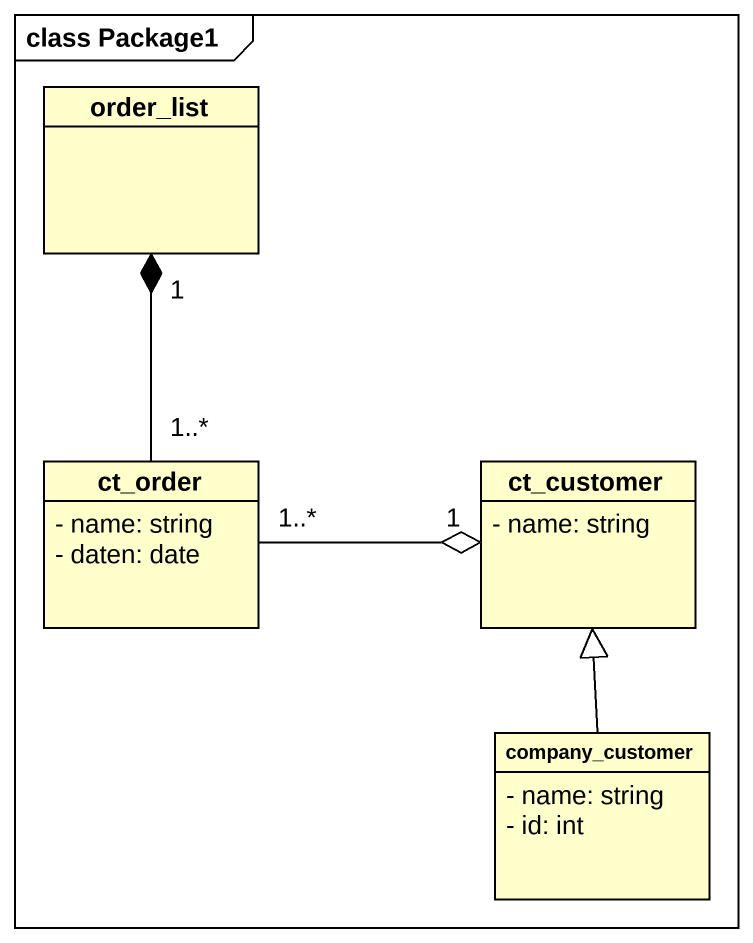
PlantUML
@startuml
mainframe class Package1
hide circle
hide empty members
skinparam classAttributeIconSize 0
class order_list
class ct_order {
  - name: string
  - daten: date
}
class ct_customer {
  - name: string
}
class company_customer {
  - name: string
  - id: int
}
ct_order "1..*" -up-* "1" order_list
ct_order "1..*" -right-o "1" ct_customer
company_customer -up-|> ct_customer
@enduml
